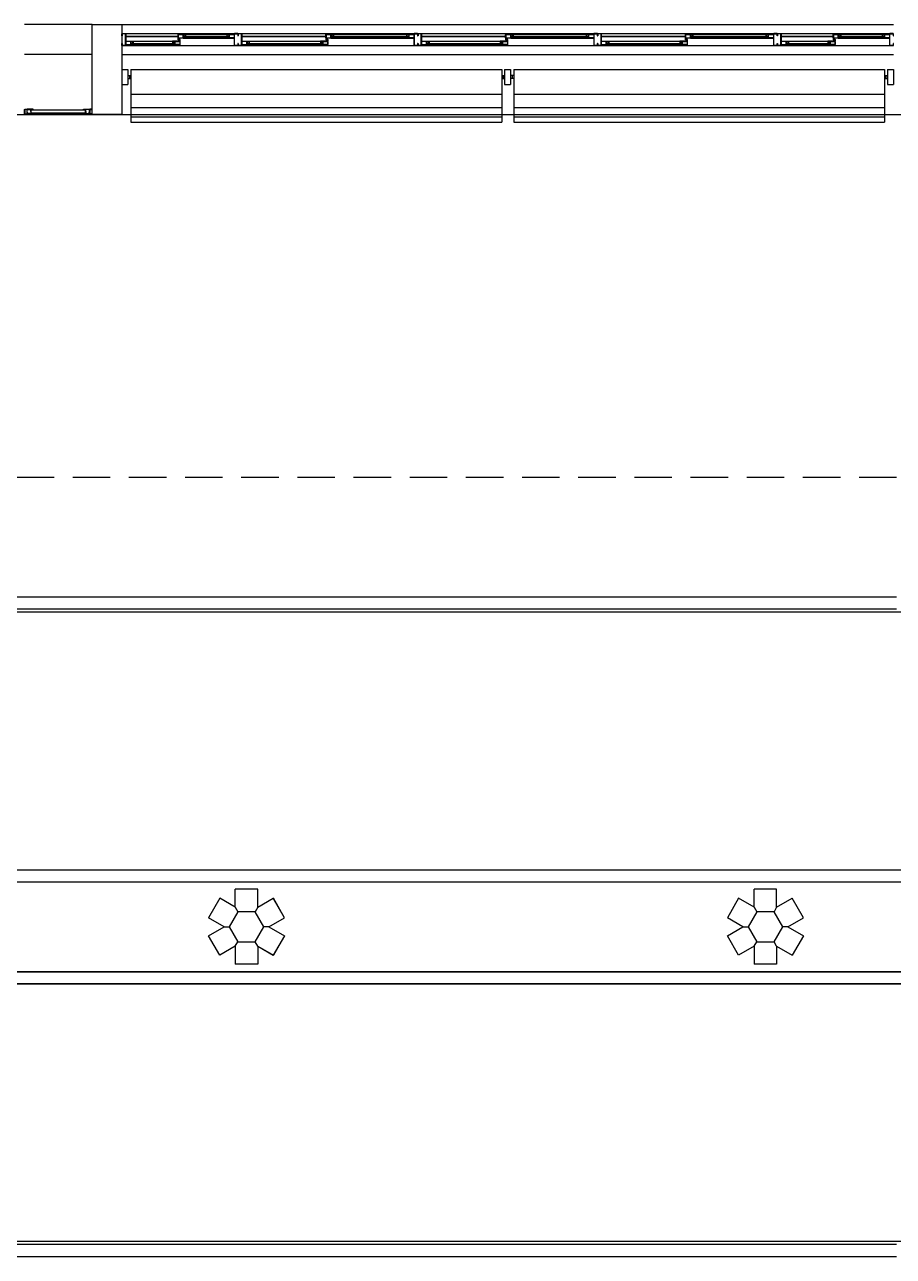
# Model space of a CAD drawing. Header units: millimetres. Extents: x 2686 to 2939, y 1294 to 1441.
# Drawn here: x 2809.67 to 2815.47, y 1324.3 to 1332.52 of the extents above; entities that cross this region are included whole.
import ezdxf

# ---------------------------------------------------------------- set-up
doc = ezdxf.new("R2010")
doc.units = ezdxf.units.MM
doc.linetypes.add('HIDDEN', pattern=[0.375, 0.25, -0.125])
for name, color, linetype in [('AR-ALV', 2, 'Continuous'), ('AR-BRISES', 1, 'Continuous'), ('AR-CORRIMAO-guardacorpo-V1', 64, 'Continuous'), ('AR-CORRIMAO-V1', 52, 'Continuous'), ('AR-ESQ', 1, 'Continuous'), ('AR-ESTC', 3, 'Continuous'), ('AR-ESTMA-C', 1, 'Continuous'), ('AR-PEITORIL', 1, 'Continuous'), ('AR-PISO-V1', 1, 'Continuous'), ('AR-PISO-V2', 2, 'Continuous'), ('AR-PROJ', 1, 'HIDDEN'), ('BR-LINHAS', 1, 'Continuous'), ('BR-MONTANTE', 242, 'Continuous'), ('BR-PAINEL', 1, 'Continuous'), ('BR-SUPORTE', 1, 'Continuous'), ('DT-ESQ-BAGUETE-C', 1, 'Continuous'), ('DT-ESQ-BAGUETE-V', 1, 'Continuous'), ('DT-ESQ-CHAPA DOBRADA-V', 1, 'Continuous'), ('DT-ESQ-PERFIL CADEIRA-C', 2, 'Continuous'), ('DT-ESQ-PERFIL CADEIRA-V', 2, 'Continuous'), ('DT-ESQ-PERFIL U SIMPLES-C', 2, 'Continuous'), ('DT-ESQ-PERFIL U-C', 2, 'Continuous'), ('DT-ESQ-PERFIL U-V', 1, 'Continuous'), ('DT-ESQ-VENEZIANA-C', 1, 'Continuous'), ('DT-ESQ-VENEZIANA-V', 1, 'Continuous'), ('DT-ESQ-VIDRO-C', 2, 'Continuous'), ('DT-TXTMOD', 1, 'Continuous'), ('ibio', 2, 'Continuous'), ('PLAT-CONG', 7, 'Continuous')]:
    doc.layers.add(name, color=color, linetype=linetype)
doc.styles.add('S10', font='simplex.shx', dxfattribs={"height": 0.1})

# ---------------------------------------------------------------- blocks, each defined once
blk = doc.blocks.new('EF40-P')
at = {"layer": 'DT-ESQ-BAGUETE-C', "ltscale": 0.1}
for points in [[(0.4225, -0.08), (0.409, -0.08), (0.409, -0.0785), (0.422, -0.0785, 0.414214), (0.4225, -0.078), (0.4225, -0.067, 0.414214), (0.422, -0.0665), (0.409, -0.0665), (0.409, -0.065), (0.4225, -0.065, -0.414214), (0.424, -0.0665), (0.424, -0.0785, -0.414214)], [(0.7015, -0.08), (0.715, -0.08), (0.715, -0.0785), (0.702, -0.0785, -0.414214), (0.7015, -0.078), (0.7015, -0.067, -0.414214), (0.702, -0.0665), (0.715, -0.0665), (0.715, -0.065), (0.7015, -0.065, 0.414214), (0.7, -0.0665), (0.7, -0.0785, 0.414214)], [(1.41, -0.08), (1.3965, -0.08), (1.3965, -0.0785), (1.4095, -0.0785, 0.414214), (1.41, -0.078), (1.41, -0.067, 0.414214), (1.4095, -0.0665), (1.3965, -0.0665), (1.3965, -0.065), (1.41, -0.065, -0.414214), (1.4115, -0.0665), (1.4115, -0.0785, -0.414214)], [(1.9015, -0.08), (1.915, -0.08), (1.915, -0.0785), (1.902, -0.0785, -0.414214), (1.9015, -0.078), (1.9015, -0.067, -0.414214), (1.902, -0.0665), (1.915, -0.0665), (1.915, -0.065), (1.9015, -0.065, 0.414214), (1.9, -0.0665), (1.9, -0.0785, 0.414214)], [(2.61, -0.08), (2.5965, -0.08), (2.5965, -0.0785), (2.6095, -0.0785, 0.414214), (2.61, -0.078), (2.61, -0.067, 0.414214), (2.6095, -0.0665), (2.5965, -0.0665), (2.5965, -0.065), (2.61, -0.065, -0.414214), (2.6115, -0.0665), (2.6115, -0.0785, -0.414214)], [(3.1015, -0.08), (3.115, -0.08), (3.115, -0.0785), (3.102, -0.0785, -0.414214), (3.1015, -0.078), (3.1015, -0.067, -0.414214), (3.102, -0.0665), (3.115, -0.0665), (3.115, -0.065), (3.1015, -0.065, 0.414214), (3.1, -0.0665), (3.1, -0.0785, 0.414214)], [(3.81, -0.08), (3.7965, -0.08), (3.7965, -0.0785), (3.8095, -0.0785, 0.414214), (3.81, -0.078), (3.81, -0.067, 0.414214), (3.8095, -0.0665), (3.7965, -0.0665), (3.7965, -0.065), (3.81, -0.065, -0.414214), (3.8115, -0.0665), (3.8115, -0.0785, -0.414214)], [(4.3015, -0.08), (4.315, -0.08), (4.315, -0.0785), (4.302, -0.0785, -0.414214), (4.3015, -0.078), (4.3015, -0.067, -0.414214), (4.302, -0.0665), (4.315, -0.0665), (4.315, -0.065), (4.3015, -0.065, 0.414214), (4.3, -0.0665), (4.3, -0.0785, 0.414214)], [(4.7975, -0.08), (4.784, -0.08), (4.784, -0.0785), (4.797, -0.0785, 0.414214), (4.7975, -0.078), (4.7975, -0.067, 0.414214), (4.797, -0.0665), (4.784, -0.0665), (4.784, -0.065), (4.7975, -0.065, -0.414214), (4.799, -0.0665), (4.799, -0.0785, -0.414214)], [(5.0765, -0.08), (5.09, -0.08), (5.09, -0.0785), (5.077, -0.0785, -0.414214), (5.0765, -0.078), (5.0765, -0.067, -0.414214), (5.077, -0.0665), (5.09, -0.0665), (5.09, -0.065), (5.0765, -0.065, 0.414214), (5.075, -0.0665), (5.075, -0.0785, 0.414214)], [(0.0735, -0.125), (0.06, -0.125), (0.06, -0.1235), (0.073, -0.1235, 0.414214), (0.0735, -0.123), (0.0735, -0.112, 0.414214), (0.073, -0.1115), (0.06, -0.1115), (0.06, -0.11), (0.0735, -0.11, -0.414214), (0.075, -0.1115), (0.075, -0.1235, -0.414214)], [(0.339, -0.125), (0.3525, -0.125), (0.3525, -0.1235), (0.3395, -0.1235, -0.414214), (0.339, -0.123), (0.339, -0.112, -0.414214), (0.3395, -0.1115), (0.3525, -0.1115), (0.3525, -0.11), (0.339, -0.11, 0.414214), (0.3375, -0.1115), (0.3375, -0.1235, 0.414214)], [(0.8485, -0.125), (0.835, -0.125), (0.835, -0.1235), (0.848, -0.1235, 0.414214), (0.8485, -0.123), (0.8485, -0.112, 0.414214), (0.848, -0.1115), (0.835, -0.1115), (0.835, -0.11), (0.8485, -0.11, -0.414214), (0.85, -0.1115), (0.85, -0.1235, -0.414214)], [(1.3265, -0.125), (1.34, -0.125), (1.34, -0.1235), (1.327, -0.1235, -0.414214), (1.3265, -0.123), (1.3265, -0.112, -0.414214), (1.327, -0.1115), (1.34, -0.1115), (1.34, -0.11), (1.3265, -0.11, 0.414214), (1.325, -0.1115), (1.325, -0.1235, 0.414214)], [(2.0485, -0.125), (2.035, -0.125), (2.035, -0.1235), (2.048, -0.1235, 0.414214), (2.0485, -0.123), (2.0485, -0.112, 0.414214), (2.048, -0.1115), (2.035, -0.1115), (2.035, -0.11), (2.0485, -0.11, -0.414214), (2.05, -0.1115), (2.05, -0.1235, -0.414214)], [(2.5265, -0.125), (2.54, -0.125), (2.54, -0.1235), (2.527, -0.1235, -0.414214), (2.5265, -0.123), (2.5265, -0.112, -0.414214), (2.527, -0.1115), (2.54, -0.1115), (2.54, -0.11), (2.5265, -0.11, 0.414214), (2.525, -0.1115), (2.525, -0.1235, 0.414214)], [(3.2485, -0.125), (3.235, -0.125), (3.235, -0.1235), (3.248, -0.1235, 0.414214), (3.2485, -0.123), (3.2485, -0.112, 0.414214), (3.248, -0.1115), (3.235, -0.1115), (3.235, -0.11), (3.2485, -0.11, -0.414214), (3.25, -0.1115), (3.25, -0.1235, -0.414214)], [(3.7265, -0.125), (3.74, -0.125), (3.74, -0.1235), (3.727, -0.1235, -0.414214), (3.7265, -0.123), (3.7265, -0.112, -0.414214), (3.727, -0.1115), (3.74, -0.1115), (3.74, -0.11), (3.7265, -0.11, 0.414214), (3.725, -0.1115), (3.725, -0.1235, 0.414214)], [(4.4485, -0.125), (4.435, -0.125), (4.435, -0.1235), (4.448, -0.1235, 0.414214), (4.4485, -0.123), (4.4485, -0.112, 0.414214), (4.448, -0.1115), (4.435, -0.1115), (4.435, -0.11), (4.4485, -0.11, -0.414214), (4.45, -0.1115), (4.45, -0.1235, -0.414214)], [(4.714, -0.125), (4.7275, -0.125), (4.7275, -0.1235), (4.7145, -0.1235, -0.414214), (4.714, -0.123), (4.714, -0.112, -0.414214), (4.7145, -0.1115), (4.7275, -0.1115), (4.7275, -0.11), (4.714, -0.11, 0.414214), (4.7125, -0.1115), (4.7125, -0.1235, 0.414214)]]:
    blk.add_lwpolyline(points, format="xyb", close=True, dxfattribs=at)
at = {"layer": 'DT-ESQ-BAGUETE-V', "ltscale": 0.1}
for p, q in [((0.4225, -0.065), (0.7015, -0.065)), ((1.41, -0.065), (1.9015, -0.065)), ((2.61, -0.065), (3.1015, -0.065)), ((3.81, -0.065), (4.3015, -0.065)), ((4.7975, -0.065), (5.0765, -0.065)), ((0.0735, -0.11), (0.339, -0.11)), ((0.8485, -0.11), (1.3265, -0.11)), ((2.0485, -0.11), (2.5265, -0.11)), ((3.2485, -0.11), (3.7265, -0.11)), ((4.4485, -0.11), (4.714, -0.11))]:
    blk.add_line(p, q, dxfattribs=at)
at = {"layer": 'DT-ESQ-CHAPA DOBRADA-V', "ltscale": 0.1}
for p, q in [((0.025, -0.077), (0.374, -0.077)), ((0.025, -0.08), (0.374, -0.08)), ((0.8, -0.077), (1.3615, -0.077)), ((0.8, -0.08), (1.3615, -0.08)), ((2, -0.077), (2.5615, -0.077)), ((2, -0.08), (2.5615, -0.08)), ((3.2, -0.077), (3.7615, -0.077)), ((3.2, -0.08), (3.7615, -0.08)), ((4.4, -0.077), (4.749, -0.077)), ((4.4, -0.08), (4.749, -0.08))]:
    blk.add_line(p, q, dxfattribs=at)
at = {"layer": 'DT-ESQ-PERFIL CADEIRA-C', "ltscale": 0.1}
for p, q in [((0.025, -0.1335), (0.0735, -0.1335)), ((0.3855, -0.1335), (0.339, -0.1335)), ((0.376, -0.0885), (0.4225, -0.0885)), ((0.75, -0.0885), (0.7015, -0.0885)), ((0.8, -0.1335), (0.8485, -0.1335)), ((1.373, -0.1335), (1.3265, -0.1335)), ((1.3635, -0.0885), (1.41, -0.0885)), ((1.95, -0.0885), (1.9015, -0.0885)), ((2, -0.1335), (2.0485, -0.1335)), ((2.573, -0.1335), (2.5265, -0.1335)), ((2.5635, -0.0885), (2.61, -0.0885)), ((3.15, -0.0885), (3.1015, -0.0885)), ((3.2, -0.1335), (3.2485, -0.1335)), ((3.773, -0.1335), (3.7265, -0.1335)), ((3.7635, -0.0885), (3.81, -0.0885)), ((4.35, -0.0885), (4.3015, -0.0885)), ((4.4, -0.1335), (4.4485, -0.1335)), ((4.7605, -0.1335), (4.714, -0.1335)), ((4.751, -0.0885), (4.7975, -0.0885)), ((5.125, -0.0885), (5.0765, -0.0885))]:
    blk.add_line(p, q, dxfattribs=at)
for points in [[(0.4225, -0.087, -1), (0.4225, -0.09), (0.376, -0.09, -0.414214), (0.374, -0.088), (0.374, -0.067, -0.414214), (0.376, -0.065), (0.4075, -0.065, -0.414214), (0.409, -0.0665), (0.409, -0.087)], [(0.409, -0.0885, -0.198913), (0.4079, -0.0881, -0.198913), (0.4075, -0.087), (0.4075, -0.067, 0.414214), (0.407, -0.0665), (0.376, -0.0665, 0.414214), (0.3755, -0.067), (0.3755, -0.088, 0.414214), (0.376, -0.0885)], [(0.7015, -0.09), (0.75, -0.09), (0.75, -0.0885), (0.715, -0.0885, 0.198912), (0.7161, -0.0881, 0.198913), (0.7165, -0.087), (0.7165, -0.067, -0.414214), (0.717, -0.0665), (0.75, -0.0665), (0.75, -0.065), (0.7165, -0.065, 0.414214), (0.715, -0.0665), (0.715, -0.0785), (0.715, -0.08), (0.715, -0.087), (0.7015, -0.087, 1)], [(1.41, -0.087, -1), (1.41, -0.09), (1.3635, -0.09, -0.414214), (1.3615, -0.088), (1.3615, -0.067, -0.414214), (1.3635, -0.065), (1.395, -0.065, -0.414214), (1.3965, -0.0665), (1.3965, -0.087)], [(1.3965, -0.0885, -0.198913), (1.3954, -0.0881, -0.198913), (1.395, -0.087), (1.395, -0.067, 0.414214), (1.3945, -0.0665), (1.3635, -0.0665, 0.414214), (1.363, -0.067), (1.363, -0.088, 0.414214), (1.3635, -0.0885)], [(1.9015, -0.09), (1.95, -0.09), (1.95, -0.0885), (1.915, -0.0885, 0.198912), (1.9161, -0.0881, 0.198913), (1.9165, -0.087), (1.9165, -0.067, -0.414214), (1.917, -0.0665), (1.95, -0.0665), (1.95, -0.065), (1.9165, -0.065, 0.414214), (1.915, -0.0665), (1.915, -0.0785), (1.915, -0.08), (1.915, -0.087), (1.9015, -0.087, 1)], [(2.61, -0.087, -1), (2.61, -0.09), (2.5635, -0.09, -0.414214), (2.5615, -0.088), (2.5615, -0.067, -0.414214), (2.5635, -0.065), (2.595, -0.065, -0.414214), (2.5965, -0.0665), (2.5965, -0.087)], [(2.5965, -0.0885, -0.198913), (2.5954, -0.0881, -0.198913), (2.595, -0.087), (2.595, -0.067, 0.414214), (2.5945, -0.0665), (2.5635, -0.0665, 0.414214), (2.563, -0.067), (2.563, -0.088, 0.414214), (2.5635, -0.0885)], [(3.1015, -0.09), (3.15, -0.09), (3.15, -0.0885), (3.115, -0.0885, 0.198912), (3.1161, -0.0881, 0.198913), (3.1165, -0.087), (3.1165, -0.067, -0.414214), (3.117, -0.0665), (3.15, -0.0665), (3.15, -0.065), (3.1165, -0.065, 0.414214), (3.115, -0.0665), (3.115, -0.0785), (3.115, -0.08), (3.115, -0.087), (3.1015, -0.087, 1)], [(3.81, -0.087, -1), (3.81, -0.09), (3.7635, -0.09, -0.414214), (3.7615, -0.088), (3.7615, -0.067, -0.414214), (3.7635, -0.065), (3.795, -0.065, -0.414214), (3.7965, -0.0665), (3.7965, -0.087)], [(3.7965, -0.0885, -0.198913), (3.7954, -0.0881, -0.198913), (3.795, -0.087), (3.795, -0.067, 0.414214), (3.7945, -0.0665), (3.7635, -0.0665, 0.414214), (3.763, -0.067), (3.763, -0.088, 0.414214), (3.7635, -0.0885)], [(4.3015, -0.09), (4.35, -0.09), (4.35, -0.0885), (4.315, -0.0885, 0.198912), (4.3161, -0.0881, 0.198913), (4.3165, -0.087), (4.3165, -0.067, -0.414214), (4.317, -0.0665), (4.35, -0.0665), (4.35, -0.065), (4.3165, -0.065, 0.414214), (4.315, -0.0665), (4.315, -0.0785), (4.315, -0.08), (4.315, -0.087), (4.3015, -0.087, 1)], [(4.7975, -0.087, -1), (4.7975, -0.09), (4.751, -0.09, -0.414214), (4.749, -0.088), (4.749, -0.067, -0.414214), (4.751, -0.065), (4.7825, -0.065, -0.414214), (4.784, -0.0665), (4.784, -0.087)], [(4.784, -0.0885, -0.198913), (4.7829, -0.0881, -0.198913), (4.7825, -0.087), (4.7825, -0.067, 0.414214), (4.782, -0.0665), (4.751, -0.0665, 0.414214), (4.7505, -0.067), (4.7505, -0.088, 0.414214), (4.751, -0.0885)], [(5.0765, -0.09), (5.125, -0.09), (5.125, -0.0885), (5.09, -0.0885, 0.198912), (5.0911, -0.0881, 0.198913), (5.0915, -0.087), (5.0915, -0.067, -0.414214), (5.092, -0.0665), (5.125, -0.0665), (5.125, -0.065), (5.0915, -0.065, 0.414214), (5.09, -0.0665), (5.09, -0.0785), (5.09, -0.08), (5.09, -0.087), (5.0765, -0.087, 1)], [(0.0735, -0.135), (0.025, -0.135), (0.025, -0.1335), (0.06, -0.1335, -0.198912), (0.0589, -0.1331, -0.198913), (0.0585, -0.132), (0.0585, -0.112, 0.414214), (0.058, -0.1115), (0.025, -0.1115), (0.025, -0.11), (0.0585, -0.11, -0.414214), (0.06, -0.1115), (0.06, -0.1235), (0.06, -0.125), (0.06, -0.132), (0.0735, -0.132, -1)], [(0.339, -0.132, 1), (0.339, -0.135), (0.3855, -0.135, 0.414214), (0.3875, -0.133), (0.3875, -0.112, 0.414214), (0.3855, -0.11), (0.354, -0.11, 0.414214), (0.3525, -0.1115), (0.3525, -0.132)], [(0.3525, -0.1335, 0.198913), (0.3536, -0.1331, 0.198913), (0.354, -0.132), (0.354, -0.112, -0.414214), (0.3545, -0.1115), (0.3855, -0.1115, -0.414214), (0.386, -0.112), (0.386, -0.133, -0.414214), (0.3855, -0.1335)], [(0.8485, -0.135), (0.8, -0.135), (0.8, -0.1335), (0.835, -0.1335, -0.198912), (0.8339, -0.1331, -0.198913), (0.8335, -0.132), (0.8335, -0.112, 0.414214), (0.833, -0.1115), (0.8, -0.1115), (0.8, -0.11), (0.8335, -0.11, -0.414214), (0.835, -0.1115), (0.835, -0.1235), (0.835, -0.125), (0.835, -0.132), (0.8485, -0.132, -1)], [(1.3265, -0.132, 1), (1.3265, -0.135), (1.373, -0.135, 0.414214), (1.375, -0.133), (1.375, -0.112, 0.414214), (1.373, -0.11), (1.3415, -0.11, 0.414214), (1.34, -0.1115), (1.34, -0.132)], [(1.34, -0.1335, 0.198913), (1.3411, -0.1331, 0.198913), (1.3415, -0.132), (1.3415, -0.112, -0.414214), (1.342, -0.1115), (1.373, -0.1115, -0.414214), (1.3735, -0.112), (1.3735, -0.133, -0.414214), (1.373, -0.1335)], [(2.0485, -0.135), (2, -0.135), (2, -0.1335), (2.035, -0.1335, -0.198912), (2.0339, -0.1331, -0.198913), (2.0335, -0.132), (2.0335, -0.112, 0.414214), (2.033, -0.1115), (2, -0.1115), (2, -0.11), (2.0335, -0.11, -0.414214), (2.035, -0.1115), (2.035, -0.1235), (2.035, -0.125), (2.035, -0.132), (2.0485, -0.132, -1)], [(2.5265, -0.132, 1), (2.5265, -0.135), (2.573, -0.135, 0.414214), (2.575, -0.133), (2.575, -0.112, 0.414214), (2.573, -0.11), (2.5415, -0.11, 0.414214), (2.54, -0.1115), (2.54, -0.132)], [(2.54, -0.1335, 0.198913), (2.5411, -0.1331, 0.198913), (2.5415, -0.132), (2.5415, -0.112, -0.414214), (2.542, -0.1115), (2.573, -0.1115, -0.414214), (2.5735, -0.112), (2.5735, -0.133, -0.414214), (2.573, -0.1335)], [(3.2485, -0.135), (3.2, -0.135), (3.2, -0.1335), (3.235, -0.1335, -0.198912), (3.2339, -0.1331, -0.198913), (3.2335, -0.132), (3.2335, -0.112, 0.414214), (3.233, -0.1115), (3.2, -0.1115), (3.2, -0.11), (3.2335, -0.11, -0.414214), (3.235, -0.1115), (3.235, -0.1235), (3.235, -0.125), (3.235, -0.132), (3.2485, -0.132, -1)], [(3.7265, -0.132, 1), (3.7265, -0.135), (3.773, -0.135, 0.414214), (3.775, -0.133), (3.775, -0.112, 0.414214), (3.773, -0.11), (3.7415, -0.11, 0.414214), (3.74, -0.1115), (3.74, -0.132)], [(3.74, -0.1335, 0.198913), (3.7411, -0.1331, 0.198913), (3.7415, -0.132), (3.7415, -0.112, -0.414214), (3.742, -0.1115), (3.773, -0.1115, -0.414214), (3.7735, -0.112), (3.7735, -0.133, -0.414214), (3.773, -0.1335)], [(4.4485, -0.135), (4.4, -0.135), (4.4, -0.1335), (4.435, -0.1335, -0.198912), (4.4339, -0.1331, -0.198913), (4.4335, -0.132), (4.4335, -0.112, 0.414214), (4.433, -0.1115), (4.4, -0.1115), (4.4, -0.11), (4.4335, -0.11, -0.414214), (4.435, -0.1115), (4.435, -0.1235), (4.435, -0.125), (4.435, -0.132), (4.4485, -0.132, -1)], [(4.714, -0.132, 1), (4.714, -0.135), (4.7605, -0.135, 0.414214), (4.7625, -0.133), (4.7625, -0.112, 0.414214), (4.7605, -0.11), (4.729, -0.11, 0.414214), (4.7275, -0.1115), (4.7275, -0.132)], [(4.7275, -0.1335, 0.198913), (4.7286, -0.1331, 0.198913), (4.729, -0.132), (4.729, -0.112, -0.414214), (4.7295, -0.1115), (4.7605, -0.1115, -0.414214), (4.761, -0.112), (4.761, -0.133, -0.414214), (4.7605, -0.1335)]]:
    blk.add_lwpolyline(points, format="xyb", close=True, dxfattribs=at)
at = {"layer": 'DT-ESQ-PERFIL CADEIRA-V', "ltscale": 0.1}
for p, q in [((0.0735, -0.135), (0.339, -0.135)), ((0.4075, -0.09), (0.7015, -0.09)), ((0.8485, -0.135), (1.3265, -0.135)), ((1.395, -0.09), (1.9015, -0.09)), ((2.0485, -0.135), (2.5265, -0.135)), ((2.595, -0.09), (3.1015, -0.09)), ((3.2485, -0.135), (3.7265, -0.135)), ((3.795, -0.09), (4.3015, -0.09)), ((4.4485, -0.135), (4.714, -0.135)), ((4.7825, -0.09), (5.0765, -0.09))]:
    blk.add_line(p, q, dxfattribs=at)
at = {"layer": 'DT-ESQ-PERFIL U SIMPLES-C', "ltscale": 0.1}
for points in [[(0.376, -0.102), (0.384, -0.102), (0.384, -0.1005), (0.376, -0.1005, -0.414214), (0.3755, -0.1), (0.3755, -0.092, -0.414214), (0.376, -0.0915), (0.384, -0.0915), (0.384, -0.09), (0.376, -0.09, 0.414214), (0.374, -0.092), (0.374, -0.1, 0.414214)], [(0.3855, -0.098), (0.3775, -0.098), (0.3775, -0.0995), (0.3855, -0.0995, -0.414214), (0.386, -0.1), (0.386, -0.108, -0.414214), (0.3855, -0.1085), (0.3775, -0.1085), (0.3775, -0.11), (0.3855, -0.11, 0.414214), (0.3875, -0.108), (0.3875, -0.1, 0.414214)], [(1.3635, -0.102), (1.3715, -0.102), (1.3715, -0.1005), (1.3635, -0.1005, -0.414214), (1.363, -0.1), (1.363, -0.092, -0.414214), (1.3635, -0.0915), (1.3715, -0.0915), (1.3715, -0.09), (1.3635, -0.09, 0.414214), (1.3615, -0.092), (1.3615, -0.1, 0.414214)], [(1.373, -0.098), (1.365, -0.098), (1.365, -0.0995), (1.373, -0.0995, -0.414214), (1.3735, -0.1), (1.3735, -0.108, -0.414214), (1.373, -0.1085), (1.365, -0.1085), (1.365, -0.11), (1.373, -0.11, 0.414214), (1.375, -0.108), (1.375, -0.1, 0.414214)], [(2.5635, -0.102), (2.5715, -0.102), (2.5715, -0.1005), (2.5635, -0.1005, -0.414214), (2.563, -0.1), (2.563, -0.092, -0.414214), (2.5635, -0.0915), (2.5715, -0.0915), (2.5715, -0.09), (2.5635, -0.09, 0.414214), (2.5615, -0.092), (2.5615, -0.1, 0.414214)], [(2.573, -0.098), (2.565, -0.098), (2.565, -0.0995), (2.573, -0.0995, -0.414214), (2.5735, -0.1), (2.5735, -0.108, -0.414214), (2.573, -0.1085), (2.565, -0.1085), (2.565, -0.11), (2.573, -0.11, 0.414214), (2.575, -0.108), (2.575, -0.1, 0.414214)], [(3.7635, -0.102), (3.7715, -0.102), (3.7715, -0.1005), (3.7635, -0.1005, -0.414214), (3.763, -0.1), (3.763, -0.092, -0.414214), (3.7635, -0.0915), (3.7715, -0.0915), (3.7715, -0.09), (3.7635, -0.09, 0.414214), (3.7615, -0.092), (3.7615, -0.1, 0.414214)], [(3.773, -0.098), (3.765, -0.098), (3.765, -0.0995), (3.773, -0.0995, -0.414214), (3.7735, -0.1), (3.7735, -0.108, -0.414214), (3.773, -0.1085), (3.765, -0.1085), (3.765, -0.11), (3.773, -0.11, 0.414214), (3.775, -0.108), (3.775, -0.1, 0.414214)], [(4.751, -0.102), (4.759, -0.102), (4.759, -0.1005), (4.751, -0.1005, -0.414214), (4.7505, -0.1), (4.7505, -0.092, -0.414214), (4.751, -0.0915), (4.759, -0.0915), (4.759, -0.09), (4.751, -0.09, 0.414214), (4.749, -0.092), (4.749, -0.1, 0.414214)], [(4.7605, -0.098), (4.7525, -0.098), (4.7525, -0.0995), (4.7605, -0.0995, -0.414214), (4.761, -0.1), (4.761, -0.108, -0.414214), (4.7605, -0.1085), (4.7525, -0.1085), (4.7525, -0.11), (4.7605, -0.11, 0.414214), (4.7625, -0.108), (4.7625, -0.1, 0.414214)]]:
    blk.add_lwpolyline(points, format="xyb", close=True, dxfattribs=at)
at = {"layer": 'DT-ESQ-PERFIL U-C', "ltscale": 0.1}
for points in [[(0, -0.0615, -0.414214), (0.0015, -0.06), (0.0235, -0.06, -0.414214), (0.025, -0.0615), (0.025, -0.1385, -0.414214), (0.0235, -0.14), (0.0015, -0.14, -0.414214), (0, -0.1385), (0, -0.125), (0.0015, -0.125), (0.0015, -0.138, 0.414214), (0.002, -0.1385), (0.023, -0.1385, 0.414214), (0.0235, -0.138), (0.0235, -0.062, 0.414214), (0.023, -0.0615), (0.002, -0.0615, 0.414214), (0.0015, -0.062), (0.0015, -0.075), (0, -0.075)], [(0.775, -0.0615, 0.414214), (0.7735, -0.06), (0.7515, -0.06, 0.414214), (0.75, -0.0615), (0.75, -0.1385, 0.414214), (0.7515, -0.14), (0.7735, -0.14, 0.414214), (0.775, -0.1385), (0.775, -0.125), (0.7735, -0.125), (0.7735, -0.138, -0.414214), (0.773, -0.1385), (0.752, -0.1385, -0.414214), (0.7515, -0.138), (0.7515, -0.062, -0.414214), (0.752, -0.0615), (0.773, -0.0615, -0.414214), (0.7735, -0.062), (0.7735, -0.075), (0.775, -0.075)], [(0.775, -0.0615, -0.414214), (0.7765, -0.06), (0.7985, -0.06, -0.414214), (0.8, -0.0615), (0.8, -0.1385, -0.414214), (0.7985, -0.14), (0.7765, -0.14, -0.414214), (0.775, -0.1385), (0.775, -0.125), (0.7765, -0.125), (0.7765, -0.138, 0.414214), (0.777, -0.1385), (0.798, -0.1385, 0.414214), (0.7985, -0.138), (0.7985, -0.062, 0.414214), (0.798, -0.0615), (0.777, -0.0615, 0.414214), (0.7765, -0.062), (0.7765, -0.075), (0.775, -0.075)], [(1.975, -0.0615, 0.414214), (1.9735, -0.06), (1.9515, -0.06, 0.414214), (1.95, -0.0615), (1.95, -0.1385, 0.414214), (1.9515, -0.14), (1.9735, -0.14, 0.414214), (1.975, -0.1385), (1.975, -0.125), (1.9735, -0.125), (1.9735, -0.138, -0.414214), (1.973, -0.1385), (1.952, -0.1385, -0.414214), (1.9515, -0.138), (1.9515, -0.062, -0.414214), (1.952, -0.0615), (1.973, -0.0615, -0.414214), (1.9735, -0.062), (1.9735, -0.075), (1.975, -0.075)], [(1.975, -0.0615, -0.414214), (1.9765, -0.06), (1.9985, -0.06, -0.414214), (2, -0.0615), (2, -0.1385, -0.414214), (1.9985, -0.14), (1.9765, -0.14, -0.414214), (1.975, -0.1385), (1.975, -0.125), (1.9765, -0.125), (1.9765, -0.138, 0.414214), (1.977, -0.1385), (1.998, -0.1385, 0.414214), (1.9985, -0.138), (1.9985, -0.062, 0.414214), (1.998, -0.0615), (1.977, -0.0615, 0.414214), (1.9765, -0.062), (1.9765, -0.075), (1.975, -0.075)], [(3.175, -0.0615, 0.414214), (3.1735, -0.06), (3.1515, -0.06, 0.414214), (3.15, -0.0615), (3.15, -0.1385, 0.414214), (3.1515, -0.14), (3.1735, -0.14, 0.414214), (3.175, -0.1385), (3.175, -0.125), (3.1735, -0.125), (3.1735, -0.138, -0.414214), (3.173, -0.1385), (3.152, -0.1385, -0.414214), (3.1515, -0.138), (3.1515, -0.062, -0.414214), (3.152, -0.0615), (3.173, -0.0615, -0.414214), (3.1735, -0.062), (3.1735, -0.075), (3.175, -0.075)], [(3.175, -0.0615, -0.414214), (3.1765, -0.06), (3.1985, -0.06, -0.414214), (3.2, -0.0615), (3.2, -0.1385, -0.414214), (3.1985, -0.14), (3.1765, -0.14, -0.414214), (3.175, -0.1385), (3.175, -0.125), (3.1765, -0.125), (3.1765, -0.138, 0.414214), (3.177, -0.1385), (3.198, -0.1385, 0.414214), (3.1985, -0.138), (3.1985, -0.062, 0.414214), (3.198, -0.0615), (3.177, -0.0615, 0.414214), (3.1765, -0.062), (3.1765, -0.075), (3.175, -0.075)], [(4.375, -0.0615, 0.414214), (4.3735, -0.06), (4.3515, -0.06, 0.414214), (4.35, -0.0615), (4.35, -0.1385, 0.414214), (4.3515, -0.14), (4.3735, -0.14, 0.414214), (4.375, -0.1385), (4.375, -0.125), (4.3735, -0.125), (4.3735, -0.138, -0.414214), (4.373, -0.1385), (4.352, -0.1385, -0.414214), (4.3515, -0.138), (4.3515, -0.062, -0.414214), (4.352, -0.0615), (4.373, -0.0615, -0.414214), (4.3735, -0.062), (4.3735, -0.075), (4.375, -0.075)], [(4.375, -0.0615, -0.414214), (4.3765, -0.06), (4.3985, -0.06, -0.414214), (4.4, -0.0615), (4.4, -0.1385, -0.414214), (4.3985, -0.14), (4.3765, -0.14, -0.414214), (4.375, -0.1385), (4.375, -0.125), (4.3765, -0.125), (4.3765, -0.138, 0.414214), (4.377, -0.1385), (4.398, -0.1385, 0.414214), (4.3985, -0.138), (4.3985, -0.062, 0.414214), (4.398, -0.0615), (4.377, -0.0615, 0.414214), (4.3765, -0.062), (4.3765, -0.075), (4.375, -0.075)], [(5.15, -0.0615, 0.414214), (5.1485, -0.06), (5.1265, -0.06, 0.414214), (5.125, -0.0615), (5.125, -0.1385, 0.414214), (5.1265, -0.14), (5.1485, -0.14, 0.414214), (5.15, -0.1385), (5.15, -0.125), (5.1485, -0.125), (5.1485, -0.138, -0.414214), (5.148, -0.1385), (5.127, -0.1385, -0.414214), (5.1265, -0.138), (5.1265, -0.062, -0.414214), (5.127, -0.0615), (5.148, -0.0615, -0.414214), (5.1485, -0.062), (5.1485, -0.075), (5.15, -0.075)]]:
    blk.add_lwpolyline(points, format="xyb", close=True, dxfattribs=at)
at = {"layer": 'DT-ESQ-PERFIL U-V', "ltscale": 0.1}
for p, q in [((0.0235, -0.06), (0.7515, -0.06)), ((0.7985, -0.06), (1.9515, -0.06)), ((1.9985, -0.06), (3.1515, -0.06)), ((3.1985, -0.06), (4.3515, -0.06)), ((4.3985, -0.06), (5.1265, -0.06)), ((0.0235, -0.14), (0.7515, -0.14)), ((0.7985, -0.14), (1.9515, -0.14)), ((1.9985, -0.14), (3.1515, -0.14)), ((3.1985, -0.14), (4.3515, -0.14)), ((4.3985, -0.14), (5.1265, -0.14))]:
    blk.add_line(p, q, dxfattribs=at)
at = {"layer": 'DT-ESQ-VIDRO-C', "ltscale": 0.1}
for points in [[(0.7125, -0.085), (0.7125, -0.082), (0.4115, -0.082), (0.4115, -0.085)], [(1.9125, -0.085), (1.9125, -0.082), (1.399, -0.082), (1.399, -0.085)], [(3.1125, -0.085), (3.1125, -0.082), (2.599, -0.082), (2.599, -0.085)], [(4.3125, -0.085), (4.3125, -0.082), (3.799, -0.082), (3.799, -0.085)], [(5.0875, -0.085), (5.0875, -0.082), (4.7865, -0.082), (4.7865, -0.085)], [(0.063, -0.13), (0.063, -0.127), (0.3495, -0.127), (0.3495, -0.13)], [(0.838, -0.13), (0.838, -0.127), (1.337, -0.127), (1.337, -0.13)], [(2.038, -0.13), (2.038, -0.127), (2.537, -0.127), (2.537, -0.13)], [(3.238, -0.13), (3.238, -0.127), (3.737, -0.127), (3.737, -0.13)], [(4.438, -0.13), (4.438, -0.127), (4.7245, -0.127), (4.7245, -0.13)]]:
    blk.add_lwpolyline(points, close=True, dxfattribs=at)
at = {"layer": 'DT-TXTMOD', "ltscale": 0.1, "style": 'S10', "flags": 3}
for tag, p in [('M01', (0.025, -0.28)), ('M02', (0.3253, -0.28)), ('M03', (0.627, -0.28)), ('M04', (0.9288, -0.28)), ('M05', (1.2306, -0.28)), ('M06', (1.5323, -0.28)), ('M07', (1.8341, -0.28)), ('M08', (2.1359, -0.28)), ('M09', (2.4376, -0.28)), ('M10', (2.7394, -0.28)), ('M11', (3.0412, -0.28)), ('M12', (3.3429, -0.28)), ('M13', (3.6447, -0.28)), ('M14', (3.9464, -0.28)), ('M15', (4.2482, -0.28)), ('M16', (4.55, -0.28)), ('M17', (4.8517, -0.28))]:
    blk.add_attdef(tag, p, '', height=0.1, dxfattribs=at)
blk = doc.blocks.new('BR-MODULO1')
at = {"layer": 'BR-LINHAS'}
for p, q in [((0.06, -0.2648), (2.535, -0.2648)), ((2.615, -0.2648), (5.09, -0.2648)), ((0.06, -0.3524), (2.535, -0.3524)), ((2.615, -0.3524), (5.09, -0.3524)), ((0.06, -0.4147), (2.535, -0.4147)), ((2.615, -0.4147), (5.09, -0.4147))]:
    blk.add_line(p, q, dxfattribs=at)
at = {"layer": 'BR-MONTANTE'}
for p, q in [((0, -0.1), (0, -0.2)), ((0, -0.1), (0.04, -0.1)), ((0.04, -0.1), (0.04, -0.2)), ((2.5547, -0.1), (2.5947, -0.1)), ((2.5547, -0.1), (2.5547, -0.2)), ((2.5947, -0.1), (2.5947, -0.2)), ((5.11, -0.1), (5.11, -0.2)), ((5.11, -0.1), (5.15, -0.1)), ((5.15, -0.1), (5.15, -0.2)), ((0, -0.2), (0.04, -0.2)), ((2.5547, -0.2), (2.5947, -0.2)), ((5.11, -0.2), (5.15, -0.2))]:
    blk.add_line(p, q, dxfattribs=at)
at = {"layer": 'BR-PAINEL'}
for p, q in [((0.06, -0.1), (2.535, -0.1)), ((0.06, -0.1), (0.06, -0.45)), ((2.535, -0.1), (2.535, -0.45)), ((2.615, -0.1), (2.615, -0.45)), ((2.615, -0.1), (5.09, -0.1)), ((5.09, -0.1), (5.09, -0.45)), ((0.06, -0.45), (2.535, -0.45)), ((2.615, -0.45), (5.09, -0.45))]:
    blk.add_line(p, q, dxfattribs=at)
at = {"layer": 'BR-SUPORTE'}
for p, q in [((0.04, -0.14), (0.06, -0.14)), ((0.04, -0.16), (0.06, -0.16)), ((0.05, -0.14), (0.05, -0.16)), ((2.5347, -0.14), (2.5547, -0.14)), ((2.5347, -0.16), (2.5547, -0.16)), ((2.5447, -0.14), (2.5447, -0.16)), ((2.6147, -0.14), (2.5947, -0.14)), ((2.6147, -0.16), (2.5947, -0.16)), ((2.6047, -0.14), (2.6047, -0.16)), ((5.09, -0.14), (5.11, -0.14)), ((5.09, -0.16), (5.11, -0.16)), ((5.1, -0.14), (5.1, -0.16))]:
    blk.add_line(p, q, dxfattribs=at)
blk = doc.blocks.new('EF01C-P')
at = {"layer": 'DT-ESQ-BAGUETE-C', "ltscale": 0.1}
for points in [[(0.0015, 0.035), (0.015, 0.035), (0.015, 0.0335), (0.0015, 0.0335), (0.0015, 0.005), (0.015, 0.005), (0.015, 0.0035), (0.0015, 0.0035, -0.414214), (0, 0.005), (0, 0.0335, -0.414214)], [(0.4485, 0.035), (0.435, 0.035), (0.435, 0.0335), (0.4485, 0.0335), (0.4485, 0.005), (0.435, 0.005), (0.435, 0.0035), (0.4485, 0.0035, 0.414214), (0.45, 0.005), (0.45, 0.0335, 0.414214)]]:
    blk.add_lwpolyline(points, format="xyb", close=True, dxfattribs=at)
at = {"layer": 'DT-ESQ-PERFIL CADEIRA-C', "ltscale": 0.1}
for points in [[(0.01, 0.0015), (0.01, 0.003), (0.0015, 0.003, 1), (0.0015, 0), (0.015, 0, 0.414214), (0.0165, 0.0015), (0.0165, 0.0335), (0.043, 0.0335)], [(0.043, 0.0065), (0.018, 0.0065), (0.018, 0.0165), (0.0165, 0.0165), (0.0165, 0.0065, 0.414214), (0.018, 0.005), (0.043, 0.005), (0.0565, 0.005, 1), (0.0565, 0.008), (0.043, 0.008), (0.043, 0.02), (0.043, 0.032), (0.0565, 0.032, 1), (0.0565, 0.035), (0.043, 0.035), (0.0165, 0.035, 0.414214), (0.015, 0.0335), (0.015, 0.0015), (0.0015, 0.0015)], [(0.0415, 0.02), (0.0415, 0.032, -0.414214), (0.043, 0.0335), (0.0565, 0.0335)], [(0.0415, 0.02), (0.0415, 0.008, 0.414214), (0.043, 0.0065), (0.0565, 0.0065)], [(0.407, 0.0065), (0.432, 0.0065), (0.432, 0.0165), (0.4335, 0.0165), (0.4335, 0.0065, -0.414214), (0.432, 0.005), (0.407, 0.005), (0.3935, 0.005, -1), (0.3935, 0.008), (0.407, 0.008), (0.407, 0.02), (0.407, 0.032), (0.3935, 0.032, -1), (0.3935, 0.035), (0.407, 0.035), (0.4335, 0.035, -0.414214), (0.435, 0.0335), (0.435, 0.0015), (0.4485, 0.0015)], [(0.4085, 0.02), (0.4085, 0.032, 0.414214), (0.407, 0.0335), (0.3935, 0.0335)], [(0.4085, 0.02), (0.4085, 0.008, -0.414214), (0.407, 0.0065), (0.3935, 0.0065)], [(0.44, 0.0015), (0.44, 0.003), (0.4485, 0.003, -1), (0.4485, 0), (0.435, 0, -0.414214), (0.4335, 0.0015), (0.4335, 0.0335), (0.407, 0.0335)]]:
    blk.add_lwpolyline(points, format="xyb", dxfattribs=at)
at = {"layer": 'DT-ESQ-PERFIL CADEIRA-V', "ltscale": 0.1}
blk.add_line((0.015, 0), (0.435, 0), dxfattribs=at)
at = {"layer": 'DT-ESQ-VENEZIANA-C', "ltscale": 0.1}
for p, q in [((0.043, 0.0105), (0.407, 0.0105)), ((0.043, 0.009), (0.407, 0.009))]:
    blk.add_line(p, q, dxfattribs=at)
at = {"layer": 'DT-ESQ-VENEZIANA-V', "ltscale": 0.1}
blk.add_line((0.043, 0.031), (0.407, 0.031), dxfattribs=at)
at = {"layer": 'DT-TXTMOD', "ltscale": 0.1, "style": 'S10', "flags": 3}
blk.add_attdef('EF01C', (0.0208, -0.14), '', height=0.1, dxfattribs=at)
blk = doc.blocks.new('pilar15')
at = {"layer": 'AR-ESTMA-C'}
for p, q in [((0.075, 0.25), (-0.075, 0.25)), ((-0.075, 0.1299), (-0.075, 0.25)), ((0.075, 0.1299), (0.075, 0.25)), ((-0.179, 0.19), (-0.254, 0.06)), ((-0.075, 0.1299), (-0.179, 0.19)), ((0.075, 0.1299), (0.179, 0.19)), ((0.254, 0.06), (0.179, 0.19)), ((-0.075, 0.1299), (-0.0577, 0.1)), ((0.075, 0.1299), (0.0577, 0.1)), ((-0.15, 0), (-0.254, 0.06)), ((-0.254, -0.06), (-0.15, 0)), ((-0.15, 0), (-0.1155, 0)), ((0.15, 0), (0.1155, 0)), ((0.15, 0), (0.254, 0.06)), ((0.15, 0), (0.254, -0.06)), ((-0.179, -0.19), (-0.254, -0.06)), ((0.254, -0.06), (0.179, -0.19)), ((-0.075, -0.1299), (-0.179, -0.19)), ((-0.075, -0.1299), (-0.0577, -0.1)), ((-0.075, -0.1299), (-0.075, -0.25)), ((0.075, -0.1299), (0.0577, -0.1)), ((0.075, -0.1299), (0.179, -0.19)), ((0.075, -0.1299), (0.075, -0.25)), ((0.075, -0.25), (-0.075, -0.25))]:
    blk.add_line(p, q, dxfattribs=at)
blk.add_lwpolyline([(0.0577, 0.1), (-0.0577, 0.1), (-0.1155, 0), (-0.0577, -0.1), (0.0577, -0.1), (0.1155, 0)], close=True, dxfattribs=at)
blk = doc.blocks.new('A$C5F2C59A8')
at = {"layer": 'AR-CORRIMAO-guardacorpo-V1', "ltscale": 0.25}
for p, q in [((33.4263, 17.5001), (21.4263, 17.5001)), ((33.4263, 17.4201), (21.4263, 17.4201)), ((20.4309, 15.6801), (45.7011, 15.6801)), ((20.4263, 15.6001), (45.7811, 15.6001))]:
    blk.add_line(p, q, dxfattribs=at)
at = {"layer": 'AR-CORRIMAO-V1'}
for p, q in [((20.4263, 15.0001), (46.407, 15.0001)), ((20.4263, 14.9201), (46.407, 14.9201)), ((33.4263, 13.1801), (21.4263, 13.1801)), ((21.4263, 13.1001), (33.4263, 13.1001))]:
    blk.add_line(p, q, dxfattribs=at)
at = {"layer": 'AR-PISO-V1'}
blk.add_line((47.5247, 13.2001), (20.4263, 13.2), dxfattribs=at)
at = {"layer": 'AR-PISO-V2'}
blk.add_line((43.9811, 17.4001), (20.4263, 17.4001), dxfattribs=at)
at = {"layer": 'AR-PROJ'}
blk.add_line((20.4263, 18.3), (48.1391, 18.3), dxfattribs=at)
at = {"layer": 'AR-ESTMA-C', "ltscale": 0.25}
for p in [(29.0865, 15.3001), (32.5506, 15.3001)]:
    blk.add_blockref('pilar15', p, dxfattribs=at)
blk = doc.blocks.new('A$C63644613')
at = {"layer": 'AR-CORRIMAO-guardacorpo-V1', "ltscale": 0.25}
for p, q in [((28.5763, 11.7419), (16.5763, 11.7419)), ((28.5763, 11.6619), (16.5763, 11.6619)), ((15.5809, 9.9219), (40.8511, 9.9219)), ((15.5763, 9.8419), (40.9311, 9.8419))]:
    blk.add_line(p, q, dxfattribs=at)
at = {"layer": 'AR-CORRIMAO-V1'}
for p, q in [((15.5763, 9.2419), (41.5571, 9.2419)), ((15.5763, 9.1619), (41.5571, 9.1619)), ((28.5763, 7.4219), (16.5763, 7.4219)), ((16.5763, 7.3419), (28.5763, 7.3419))]:
    blk.add_line(p, q, dxfattribs=at)
at = {"layer": 'AR-PISO-V1'}
blk.add_line((42.6748, 7.4419), (15.5763, 7.4419), dxfattribs=at)
at = {"layer": 'AR-PISO-V2'}
blk.add_line((39.1311, 11.6419), (15.5763, 11.6419), dxfattribs=at)
at = {"layer": 'AR-PROJ'}
blk.add_line((15.5763, 12.5419), (43.2891, 12.5419), dxfattribs=at)
at = {"layer": 'AR-ESTMA-C', "ltscale": 0.25}
for p in [(24.2366, 9.5419), (27.7007, 9.5419)]:
    blk.add_blockref('pilar15', p, dxfattribs=at)
blk = doc.blocks.new('A$C53EB3577')
at = {"layer": 'AR-CORRIMAO-guardacorpo-V1', "ltscale": 0.25}
for p, q in [((28.5763, 20.2), (16.5763, 20.2)), ((28.5763, 20.12), (16.5763, 20.12)), ((15.5809, 18.38), (40.8511, 18.38)), ((15.5763, 18.3), (40.9311, 18.3))]:
    blk.add_line(p, q, dxfattribs=at)
at = {"layer": 'AR-CORRIMAO-V1'}
for p, q in [((15.5763, 17.7), (41.5571, 17.7)), ((15.5763, 17.62), (41.5571, 17.62)), ((28.5763, 15.88), (16.5763, 15.88)), ((16.5763, 15.8), (28.5763, 15.8))]:
    blk.add_line(p, q, dxfattribs=at)
at = {"layer": 'AR-PISO-V1'}
blk.add_line((42.6748, 15.9), (15.5763, 15.9), dxfattribs=at)
at = {"layer": 'AR-PISO-V2'}
blk.add_line((39.1311, 20.1), (15.5763, 20.1), dxfattribs=at)
at = {"layer": 'AR-PROJ'}
blk.add_line((15.5763, 21), (43.2891, 21), dxfattribs=at)
at = {"layer": 'AR-ESTMA-C', "ltscale": 0.25}
for p in [(24.2366, 18), (27.7007, 18)]:
    blk.add_blockref('pilar15', p, dxfattribs=at)

msp = doc.modelspace()

# ---------------------------------------------------------------- linework, layer by layer
at = {"layer": 'AR-ALV'}
for p, q in [((2810.1207, 1332.5249), (2809.6707, 1332.5249)), ((2810.1207, 1332.3249), (2809.6707, 1332.3249))]:
    msp.add_line(p, q, dxfattribs=at)
at = {"layer": 'AR-ESTC'}
for p, q in [((2810.1207, 1332.5249), (2810.3207, 1332.5249)), ((2810.1207, 1331.9249), (2810.1207, 1332.5249)), ((2810.3207, 1332.5249), (2810.3207, 1331.9249)), ((2810.3207, 1331.9249), (2810.1207, 1331.9249))]:
    msp.add_line(p, q, dxfattribs=at)
at = {"layer": 'AR-PEITORIL'}
for p, q in [((2810.3207, 1332.5249), (2815.4707, 1332.5249)), ((2810.3207, 1332.3249), (2815.4707, 1332.3249))]:
    msp.add_line(p, q, dxfattribs=at)
at = {"layer": 'ibio'}
msp.add_line((2803.4707, 1331.9249), (2870.3207, 1331.9249), dxfattribs=at)

# ---------------------------------------------------------------- block references
at = {"layer": 'AR-BRISES'}
msp.add_blockref('BR-MODULO1', (2810.3207, 1332.3249), dxfattribs=at)
at = {"layer": 'AR-ESQ'}
for name, p in [('EF40-P', (2810.3207, 1332.5249)), ('EF01C-P', (2809.6707, 1331.9249))]:
    msp.add_blockref(name, p, dxfattribs=at)
at = {"layer": 'PLAT-CONG'}
for name, p in [('A$C5F2C59A8', (2782.0656, 1311.2043)), ('A$C63644613', (2786.9156, 1316.9624)), ('A$C53EB3577', (2786.9156, 1308.5043))]:
    msp.add_blockref(name, p, dxfattribs=at)

doc.saveas('drawing.dxf')
